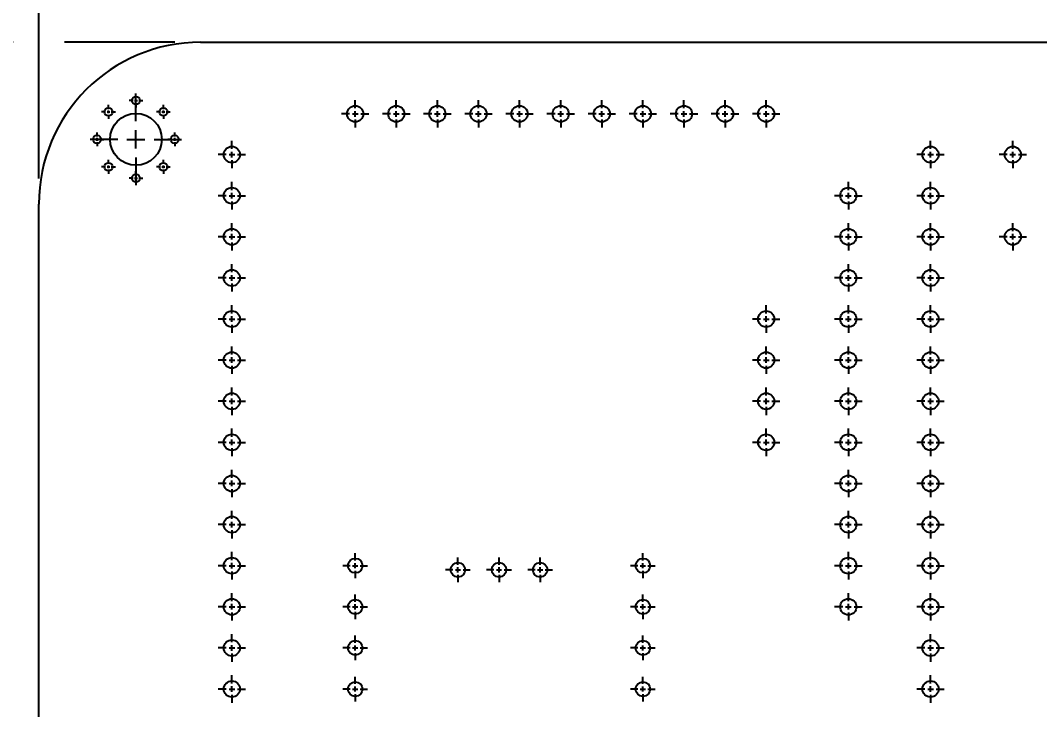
# Model space of a CAD drawing. Extents: x 0 to 11, y 0 to 8.5.
# Drawn here: x 2.052 to 4.532, y 4.898 to 6.575 of the extents above; entities that cross this region are included whole.
import ezdxf

# ---------------------------------------------------------------- set-up
doc = ezdxf.new("R2010")
doc.units = 0
doc.header["$LTSCALE"] = 0.5
doc.header["$MEASUREMENT"] = 0
doc.header["$PDMODE"] = 33
doc.header["$PDSIZE"] = 0.03937
doc.linetypes.add('CENTER', pattern=[0.72, 0.45, -0.09, 0.09, -0.09])
doc.layers.get('DEFPOINTS').update_dxf_attribs({"linetype": 'CONTINUOUS'})
for name, color, linetype in [('ANNOTATION_TEXT', 7, 'CONTINUOUS'), ('CENTERMARKS', 7, 'CONTINUOUS'), ('VISIBLE', 7, 'CONTINUOUS')]:
    doc.layers.add(name, color=color, linetype=linetype)
doc.styles.add('ONSHAPE-STANDARD-DIMENSION', font='')
doc.styles.get('ONSHAPE-STANDARD-DIMENSION').set_extended_font_data('Noto Sans')
doc.dimstyles.new('ONSHAPE-STANDARD$0', dxfattribs={"dimtxt": 0.12, "dimasz": 0.18, "dimexe": 0.08, "dimexo": 0.0625, "dimgap": 0.09, "dimtad": 0, "dimtih": 1, "dimtoh": 1, "dimlfac": 25.4, "dimzin": 11, "dimtxsty": 'ONSHAPE-STANDARD-DIMENSION', "dimcen": 0.09, "dimclrd": 7, "dimclre": 7, "dimclrt": 7, "dimadec": 1, "dimazin": 3, "dimtfac": 1, "dimtofl": 0, "dimtmove": 0, "dimatfit": 3, "dimtolj": 1, "dimtzin": 11})

# ---------------------------------------------------------------- blocks, each defined once
blk = doc.blocks.new('*D1')
at = {"layer": 'ANNOTATION_TEXT', "color": 7}
for p, q in [((2.0971, 6.1903), (2.0971, 7.2309)), ((8.79, 6.1903), (8.79, 7.2309)), ((2.2771, 7.1509), (5.2211, 7.1509)), ((8.61, 7.1509), (5.666, 7.1509))]:
    blk.add_line(p, q, dxfattribs=at)
for points in [[(2.2771, 7.1809), (2.2771, 7.1209), (2.0971, 7.1509)], [(8.61, 7.1209), (8.61, 7.1809), (8.79, 7.1509)]]:
    blk.add_solid(points, dxfattribs=at)
at = {"layer": 'DEFPOINTS', "color": 0}
for p in [(8.79, 7.1509), (2.0971, 6.1278), (8.79, 6.1278)]:
    blk.add_point(p, dxfattribs=at)
at = {"layer": 'ANNOTATION_TEXT', "color": 7, "insert": (5.4436, 7.1509), "char_height": 0.12, "attachment_point": 5, "style": 'ONSHAPE-STANDARD-DIMENSION'}
blk.add_mtext('\\A1;170', dxfattribs=at)
blk = doc.blocks.new('*D2')
at = {"layer": 'ANNOTATION_TEXT', "color": 7}
for p, q in [((2.0346, 6.5215), (1.3889, 6.5215)), ((2.4283, 6.5215), (2.1596, 6.5215)), ((1.4689, 6.3415), (1.4689, 4.9997)), ((1.4689, 3.355), (1.4689, 4.6968)), ((2.4283, 3.175), (1.3889, 3.175))]:
    blk.add_line(p, q, dxfattribs=at)
for points in [[(1.4989, 6.3415), (1.4389, 6.3415), (1.4689, 6.5215)], [(1.4389, 3.355), (1.4989, 3.355), (1.4689, 3.175)]]:
    blk.add_solid(points, dxfattribs=at)
at = {"layer": 'DEFPOINTS', "color": 0}
for p in [(2.4908, 6.5215), (1.4689, 3.175), (2.4908, 3.175)]:
    blk.add_point(p, dxfattribs=at)
at = {"layer": 'ANNOTATION_TEXT', "color": 7, "insert": (1.4689, 4.8483), "char_height": 0.12, "attachment_point": 5, "style": 'ONSHAPE-STANDARD-DIMENSION'}
blk.add_mtext('\\A1;85', dxfattribs=at)

msp = doc.modelspace()

# ---------------------------------------------------------------- linework, layer by layer
at = {"layer": 'CENTERMARKS', "linetype": 'CENTER'}
for p, q in [((2.32644, 6.37975), (2.31659, 6.37975)), ((2.33332, 6.38664), (2.33332, 6.39648)), ((2.33332, 6.32936), (2.33332, 6.39235)), ((2.34021, 6.37975), (2.35006, 6.37975)), ((2.86679, 6.36105), (2.86679, 6.38074)), ((2.96679, 6.36105), (2.96679, 6.38074)), ((3.06679, 6.36105), (3.06679, 6.38074)), ((3.16679, 6.36105), (3.16679, 6.38074)), ((3.26679, 6.36105), (3.26679, 6.38074)), ((3.36679, 6.36105), (3.36679, 6.38074)), ((3.46679, 6.36105), (3.46679, 6.38074)), ((3.56679, 6.36105), (3.56679, 6.38074)), ((3.66679, 6.36105), (3.66679, 6.38074)), ((3.76679, 6.36105), (3.76679, 6.38074)), ((3.86679, 6.36105), (3.86679, 6.38074)), ((2.25962, 6.35208), (2.24978, 6.35208)), ((2.26651, 6.35897), (2.26651, 6.36881)), ((2.2734, 6.35208), (2.28324, 6.35208)), ((2.33332, 6.37286), (2.33332, 6.36302)), ((2.39325, 6.35208), (2.38341, 6.35208)), ((2.40014, 6.35897), (2.40014, 6.36881)), ((2.40703, 6.35208), (2.41687, 6.35208)), ((2.26651, 6.34519), (2.26651, 6.33534)), ((2.40014, 6.34519), (2.40014, 6.33534)), ((2.85301, 6.34727), (2.83332, 6.34727)), ((2.86679, 6.33349), (2.86679, 6.31381)), ((2.88057, 6.34727), (2.90025, 6.34727)), ((2.95301, 6.34727), (2.93332, 6.34727)), ((2.96679, 6.33349), (2.96679, 6.31381)), ((2.98057, 6.34727), (3.00025, 6.34727)), ((3.05301, 6.34727), (3.03332, 6.34727)), ((3.06679, 6.33349), (3.06679, 6.31381)), ((3.08057, 6.34727), (3.10025, 6.34727)), ((3.15301, 6.34727), (3.13332, 6.34727)), ((3.16679, 6.33349), (3.16679, 6.31381)), ((3.18057, 6.34727), (3.20025, 6.34727)), ((3.25301, 6.34727), (3.23332, 6.34727)), ((3.26679, 6.33349), (3.26679, 6.31381)), ((3.28057, 6.34727), (3.30025, 6.34727)), ((3.35301, 6.34727), (3.33332, 6.34727)), ((3.36679, 6.33349), (3.36679, 6.31381)), ((3.38057, 6.34727), (3.40025, 6.34727)), ((3.45301, 6.34727), (3.43332, 6.34727)), ((3.46679, 6.33349), (3.46679, 6.31381)), ((3.48057, 6.34727), (3.50025, 6.34727)), ((3.55301, 6.34727), (3.53332, 6.34727)), ((3.56679, 6.33349), (3.56679, 6.31381)), ((3.58057, 6.34727), (3.60025, 6.34727)), ((3.65301, 6.34727), (3.63332, 6.34727)), ((3.66679, 6.33349), (3.66679, 6.31381)), ((3.68057, 6.34727), (3.70025, 6.34727)), ((3.75301, 6.34727), (3.73332, 6.34727)), ((3.76679, 6.33349), (3.76679, 6.31381)), ((3.78057, 6.34727), (3.80025, 6.34727)), ((3.85301, 6.34727), (3.83332, 6.34727)), ((3.86679, 6.33349), (3.86679, 6.31381)), ((3.88057, 6.34727), (3.90025, 6.34727)), ((2.23884, 6.29215), (2.23884, 6.30199)), ((2.42781, 6.29215), (2.42781, 6.30199)), ((2.23195, 6.28526), (2.2221, 6.28526)), ((2.28923, 6.28526), (2.22624, 6.28526)), ((2.23884, 6.27837), (2.23884, 6.26853)), ((2.24573, 6.28526), (2.25557, 6.28526)), ((2.37742, 6.28526), (2.44041, 6.28526)), ((2.42092, 6.28526), (2.41108, 6.28526)), ((2.42781, 6.27837), (2.42781, 6.26853)), ((2.4347, 6.28526), (2.44455, 6.28526)), ((2.56679, 6.26203), (2.56679, 6.28172)), ((4.26679, 6.26203), (4.26679, 6.28172)), ((4.46679, 6.26203), (4.46679, 6.28172)), ((2.26651, 6.22534), (2.26651, 6.23518)), ((2.33332, 6.24117), (2.33332, 6.17818)), ((2.40014, 6.22534), (2.40014, 6.23518)), ((2.55301, 6.24825), (2.53332, 6.24825)), ((2.56679, 6.23448), (2.56679, 6.21479)), ((2.58057, 6.24825), (2.60025, 6.24825)), ((4.25301, 6.24825), (4.23332, 6.24825)), ((4.26679, 6.23448), (4.26679, 6.21479)), ((4.28057, 6.24825), (4.30025, 6.24825)), ((4.45301, 6.24825), (4.43332, 6.24825)), ((4.46679, 6.23448), (4.46679, 6.21479)), ((4.48057, 6.24825), (4.50025, 6.24825)), ((2.25962, 6.21845), (2.24978, 6.21845)), ((2.26651, 6.21156), (2.26651, 6.20172)), ((2.2734, 6.21845), (2.28324, 6.21845)), ((2.33332, 6.19766), (2.33332, 6.20751)), ((2.39325, 6.21845), (2.38341, 6.21845)), ((2.40014, 6.21156), (2.40014, 6.20172)), ((2.40703, 6.21845), (2.41687, 6.21845)), ((2.32644, 6.19077), (2.31659, 6.19077)), ((2.33332, 6.18388), (2.33332, 6.17404)), ((2.34021, 6.19077), (2.35006, 6.19077)), ((2.56679, 6.16203), (2.56679, 6.18172)), ((4.06679, 6.16203), (4.06679, 6.18172)), ((4.26679, 6.16203), (4.26679, 6.18172)), ((2.55301, 6.14825), (2.53332, 6.14825)), ((2.56679, 6.13448), (2.56679, 6.11479)), ((2.58057, 6.14825), (2.60025, 6.14825)), ((4.05301, 6.14825), (4.03332, 6.14825)), ((4.06679, 6.13448), (4.06679, 6.11479)), ((4.08057, 6.14825), (4.10025, 6.14825)), ((4.25301, 6.14825), (4.23332, 6.14825)), ((4.26679, 6.13448), (4.26679, 6.11479)), ((4.28057, 6.14825), (4.30025, 6.14825)), ((2.56679, 6.06203), (2.56679, 6.08172)), ((4.06679, 6.06203), (4.06679, 6.08172)), ((4.26679, 6.06203), (4.26679, 6.08172)), ((4.46679, 6.06203), (4.46679, 6.08172)), ((2.55301, 6.04825), (2.53332, 6.04825)), ((2.56679, 6.03448), (2.56679, 6.01479)), ((2.58057, 6.04825), (2.60025, 6.04825)), ((4.05301, 6.04825), (4.03332, 6.04825)), ((4.06679, 6.03448), (4.06679, 6.01479)), ((4.08057, 6.04825), (4.10025, 6.04825)), ((4.25301, 6.04825), (4.23332, 6.04825)), ((4.26679, 6.03448), (4.26679, 6.01479)), ((4.28057, 6.04825), (4.30025, 6.04825)), ((4.45301, 6.04825), (4.43332, 6.04825)), ((4.46679, 6.03448), (4.46679, 6.01479)), ((4.48057, 6.04825), (4.50025, 6.04825)), ((2.56679, 5.96203), (2.56679, 5.98172)), ((4.06679, 5.96203), (4.06679, 5.98172)), ((4.26679, 5.96203), (4.26679, 5.98172)), ((2.55301, 5.94825), (2.53332, 5.94825)), ((2.56679, 5.93448), (2.56679, 5.91479)), ((2.58057, 5.94825), (2.60025, 5.94825)), ((4.05301, 5.94825), (4.03332, 5.94825)), ((4.06679, 5.93448), (4.06679, 5.91479)), ((4.08057, 5.94825), (4.10025, 5.94825)), ((4.25301, 5.94825), (4.23332, 5.94825)), ((4.26679, 5.93448), (4.26679, 5.91479)), ((4.28057, 5.94825), (4.30025, 5.94825)), ((2.56679, 5.86203), (2.56679, 5.88172)), ((3.86679, 5.86203), (3.86679, 5.88172)), ((4.06679, 5.86203), (4.06679, 5.88172)), ((4.26679, 5.86203), (4.26679, 5.88172)), ((2.55301, 5.84825), (2.53332, 5.84825)), ((2.56679, 5.83448), (2.56679, 5.81479)), ((2.58057, 5.84825), (2.60025, 5.84825)), ((3.85301, 5.84825), (3.83332, 5.84825)), ((3.86679, 5.83448), (3.86679, 5.81479)), ((3.88057, 5.84825), (3.90025, 5.84825)), ((4.05301, 5.84825), (4.03332, 5.84825)), ((4.06679, 5.83448), (4.06679, 5.81479)), ((4.08057, 5.84825), (4.10025, 5.84825)), ((4.25301, 5.84825), (4.23332, 5.84825)), ((4.26679, 5.83448), (4.26679, 5.81479)), ((4.28057, 5.84825), (4.30025, 5.84825)), ((2.56679, 5.76203), (2.56679, 5.78172)), ((3.86679, 5.76203), (3.86679, 5.78172)), ((4.06679, 5.76203), (4.06679, 5.78172)), ((4.26679, 5.76203), (4.26679, 5.78172)), ((2.55301, 5.74825), (2.53332, 5.74825)), ((2.56679, 5.73448), (2.56679, 5.71479)), ((2.58057, 5.74825), (2.60025, 5.74825)), ((3.85301, 5.74825), (3.83332, 5.74825)), ((3.86679, 5.73448), (3.86679, 5.71479)), ((3.88057, 5.74825), (3.90025, 5.74825)), ((4.05301, 5.74825), (4.03332, 5.74825)), ((4.06679, 5.73448), (4.06679, 5.71479)), ((4.08057, 5.74825), (4.10025, 5.74825)), ((4.25301, 5.74825), (4.23332, 5.74825)), ((4.26679, 5.73448), (4.26679, 5.71479)), ((4.28057, 5.74825), (4.30025, 5.74825)), ((2.56679, 5.66203), (2.56679, 5.68172)), ((3.86679, 5.66203), (3.86679, 5.68172)), ((4.06679, 5.66203), (4.06679, 5.68172)), ((4.26679, 5.66203), (4.26679, 5.68172)), ((2.55301, 5.64825), (2.53332, 5.64825)), ((2.56679, 5.63448), (2.56679, 5.61479)), ((2.58057, 5.64825), (2.60025, 5.64825)), ((3.85301, 5.64825), (3.83332, 5.64825)), ((3.86679, 5.63448), (3.86679, 5.61479)), ((3.88057, 5.64825), (3.90025, 5.64825)), ((4.05301, 5.64825), (4.03332, 5.64825)), ((4.06679, 5.63448), (4.06679, 5.61479)), ((4.08057, 5.64825), (4.10025, 5.64825)), ((4.25301, 5.64825), (4.23332, 5.64825)), ((4.26679, 5.63448), (4.26679, 5.61479)), ((4.28057, 5.64825), (4.30025, 5.64825)), ((2.56679, 5.56203), (2.56679, 5.58172)), ((3.86679, 5.56203), (3.86679, 5.58172)), ((4.06679, 5.56203), (4.06679, 5.58172)), ((4.26679, 5.56203), (4.26679, 5.58172)), ((2.55301, 5.54825), (2.53332, 5.54825)), ((2.56679, 5.53448), (2.56679, 5.51479)), ((2.58057, 5.54825), (2.60025, 5.54825)), ((3.85301, 5.54825), (3.83332, 5.54825)), ((3.86679, 5.53448), (3.86679, 5.51479)), ((3.88057, 5.54825), (3.90025, 5.54825)), ((4.05301, 5.54825), (4.03332, 5.54825)), ((4.06679, 5.53448), (4.06679, 5.51479)), ((4.08057, 5.54825), (4.10025, 5.54825)), ((4.25301, 5.54825), (4.23332, 5.54825)), ((4.26679, 5.53448), (4.26679, 5.51479)), ((4.28057, 5.54825), (4.30025, 5.54825)), ((2.56679, 5.46203), (2.56679, 5.48172)), ((4.06679, 5.46203), (4.06679, 5.48172)), ((4.26679, 5.46203), (4.26679, 5.48172)), ((2.55301, 5.44825), (2.53332, 5.44825)), ((2.56679, 5.43448), (2.56679, 5.41479)), ((2.58057, 5.44825), (2.60025, 5.44825)), ((4.05301, 5.44825), (4.03332, 5.44825)), ((4.06679, 5.43448), (4.06679, 5.41479)), ((4.08057, 5.44825), (4.10025, 5.44825)), ((4.25301, 5.44825), (4.23332, 5.44825)), ((4.26679, 5.43448), (4.26679, 5.41479)), ((4.28057, 5.44825), (4.30025, 5.44825)), ((2.56679, 5.36203), (2.56679, 5.38172)), ((4.06679, 5.36203), (4.06679, 5.38172)), ((4.26679, 5.36203), (4.26679, 5.38172)), ((2.55301, 5.34825), (2.53332, 5.34825)), ((2.56679, 5.33448), (2.56679, 5.31479)), ((2.58057, 5.34825), (2.60025, 5.34825)), ((4.05301, 5.34825), (4.03332, 5.34825)), ((4.06679, 5.33448), (4.06679, 5.31479)), ((4.08057, 5.34825), (4.10025, 5.34825)), ((4.25301, 5.34825), (4.23332, 5.34825)), ((4.26679, 5.33448), (4.26679, 5.31479)), ((4.28057, 5.34825), (4.30025, 5.34825)), ((2.56679, 5.26203), (2.56679, 5.28172)), ((2.86679, 5.26066), (2.86679, 5.27837)), ((3.11679, 5.25066), (3.11679, 5.26837)), ((3.21679, 5.25066), (3.21679, 5.26837)), ((3.31679, 5.25066), (3.31679, 5.26837)), ((3.56679, 5.26066), (3.56679, 5.27837)), ((4.06679, 5.26203), (4.06679, 5.28172)), ((4.26679, 5.26203), (4.26679, 5.28172)), ((2.55301, 5.24825), (2.53332, 5.24825)), ((2.56679, 5.23448), (2.56679, 5.21479)), ((2.58057, 5.24825), (2.60025, 5.24825)), ((2.85439, 5.24825), (2.83667, 5.24825)), ((2.86679, 5.23585), (2.86679, 5.21814)), ((2.87919, 5.24825), (2.89691, 5.24825)), ((3.10439, 5.23825), (3.08667, 5.23825)), ((3.12919, 5.23825), (3.14691, 5.23825)), ((3.20439, 5.23825), (3.18667, 5.23825)), ((3.22919, 5.23825), (3.24691, 5.23825)), ((3.30439, 5.23825), (3.28667, 5.23825)), ((3.32919, 5.23825), (3.34691, 5.23825)), ((3.55439, 5.24825), (3.53667, 5.24825)), ((3.56679, 5.23585), (3.56679, 5.21814)), ((3.57919, 5.24825), (3.59691, 5.24825)), ((4.05301, 5.24825), (4.03332, 5.24825)), ((4.06679, 5.23448), (4.06679, 5.21479)), ((4.08057, 5.24825), (4.10025, 5.24825)), ((4.25301, 5.24825), (4.23332, 5.24825)), ((4.26679, 5.23448), (4.26679, 5.21479)), ((4.28057, 5.24825), (4.30025, 5.24825)), ((3.11679, 5.22585), (3.11679, 5.20814)), ((3.21679, 5.22585), (3.21679, 5.20814)), ((3.31679, 5.22585), (3.31679, 5.20814)), ((2.56679, 5.16203), (2.56679, 5.18172)), ((2.86679, 5.16066), (2.86679, 5.17837)), ((3.56679, 5.16066), (3.56679, 5.17837)), ((4.06679, 5.16203), (4.06679, 5.18172)), ((4.26679, 5.16203), (4.26679, 5.18172)), ((2.55301, 5.14825), (2.53332, 5.14825)), ((2.56679, 5.13448), (2.56679, 5.11479)), ((2.58057, 5.14825), (2.60025, 5.14825)), ((2.85439, 5.14825), (2.83667, 5.14825)), ((2.86679, 5.13585), (2.86679, 5.11814)), ((2.87919, 5.14825), (2.89691, 5.14825)), ((3.55439, 5.14825), (3.53667, 5.14825)), ((3.56679, 5.13585), (3.56679, 5.11814)), ((3.57919, 5.14825), (3.59691, 5.14825)), ((4.05301, 5.14825), (4.03332, 5.14825)), ((4.06679, 5.13448), (4.06679, 5.11479)), ((4.08057, 5.14825), (4.10025, 5.14825)), ((4.25301, 5.14825), (4.23332, 5.14825)), ((4.26679, 5.13448), (4.26679, 5.11479)), ((4.28057, 5.14825), (4.30025, 5.14825)), ((2.56679, 5.06203), (2.56679, 5.08172)), ((2.86679, 5.06066), (2.86679, 5.07837)), ((3.56679, 5.06066), (3.56679, 5.07837)), ((4.26679, 5.06203), (4.26679, 5.08172)), ((2.55301, 5.04825), (2.53332, 5.04825)), ((2.56679, 5.03448), (2.56679, 5.01479)), ((2.58057, 5.04825), (2.60025, 5.04825)), ((2.85439, 5.04825), (2.83667, 5.04825)), ((2.86679, 5.03585), (2.86679, 5.01814)), ((2.87919, 5.04825), (2.89691, 5.04825)), ((3.55439, 5.04825), (3.53667, 5.04825)), ((3.56679, 5.03585), (3.56679, 5.01814)), ((3.57919, 5.04825), (3.59691, 5.04825)), ((4.25301, 5.04825), (4.23332, 5.04825)), ((4.26679, 5.03448), (4.26679, 5.01479)), ((4.28057, 5.04825), (4.30025, 5.04825)), ((2.56679, 4.96203), (2.56679, 4.98172)), ((2.86679, 4.96066), (2.86679, 4.97837)), ((3.56679, 4.96066), (3.56679, 4.97837)), ((4.26679, 4.96203), (4.26679, 4.98172)), ((2.55301, 4.94825), (2.53332, 4.94825)), ((2.58057, 4.94825), (2.60025, 4.94825)), ((2.85439, 4.94825), (2.83667, 4.94825)), ((2.86679, 4.93585), (2.86679, 4.91814)), ((2.87919, 4.94825), (2.89691, 4.94825)), ((3.55439, 4.94825), (3.53667, 4.94825)), ((3.56679, 4.93585), (3.56679, 4.91814)), ((3.57919, 4.94825), (3.59691, 4.94825)), ((4.25301, 4.94825), (4.23332, 4.94825)), ((4.28057, 4.94825), (4.30025, 4.94825)), ((2.56679, 4.93448), (2.56679, 4.91479)), ((4.26679, 4.93448), (4.26679, 4.91479))]:
    msp.add_line(p, q, dxfattribs=at)
at = {"layer": 'CENTERMARKS', "linetype": 'CONTINUOUS'}
for p, q in [((2.32988, 6.37975), (2.33677, 6.37975)), ((2.33332, 6.37631), (2.33332, 6.3832)), ((2.26307, 6.35208), (2.26996, 6.35208)), ((2.26651, 6.34863), (2.26651, 6.35552)), ((2.39669, 6.35208), (2.40358, 6.35208)), ((2.40014, 6.34863), (2.40014, 6.35552)), ((2.86679, 6.34038), (2.86679, 6.35416)), ((2.96679, 6.34038), (2.96679, 6.35416)), ((3.06679, 6.34038), (3.06679, 6.35416)), ((3.16679, 6.34038), (3.16679, 6.35416)), ((3.26679, 6.34038), (3.26679, 6.35416)), ((3.36679, 6.34038), (3.36679, 6.35416)), ((3.46679, 6.34038), (3.46679, 6.35416)), ((3.56679, 6.34038), (3.56679, 6.35416)), ((3.66679, 6.34038), (3.66679, 6.35416)), ((3.76679, 6.34038), (3.76679, 6.35416)), ((3.86679, 6.34038), (3.86679, 6.35416)), ((2.8599, 6.34727), (2.87368, 6.34727)), ((2.9599, 6.34727), (2.97368, 6.34727)), ((3.0599, 6.34727), (3.07368, 6.34727)), ((3.1599, 6.34727), (3.17368, 6.34727)), ((3.2599, 6.34727), (3.27368, 6.34727)), ((3.3599, 6.34727), (3.37368, 6.34727)), ((3.4599, 6.34727), (3.47368, 6.34727)), ((3.5599, 6.34727), (3.57368, 6.34727)), ((3.6599, 6.34727), (3.67368, 6.34727)), ((3.7599, 6.34727), (3.77368, 6.34727)), ((3.8599, 6.34727), (3.87368, 6.34727)), ((2.33332, 6.26322), (2.33332, 6.30731)), ((2.23539, 6.28526), (2.24228, 6.28526)), ((2.23884, 6.28182), (2.23884, 6.28871)), ((2.31128, 6.28526), (2.35537, 6.28526)), ((2.42437, 6.28526), (2.43126, 6.28526)), ((2.42781, 6.28182), (2.42781, 6.28871)), ((2.56679, 6.24136), (2.56679, 6.25514)), ((4.26679, 6.24136), (4.26679, 6.25514)), ((4.46679, 6.24136), (4.46679, 6.25514)), ((2.5599, 6.24825), (2.57368, 6.24825)), ((4.2599, 6.24825), (4.27368, 6.24825)), ((4.4599, 6.24825), (4.47368, 6.24825)), ((2.26307, 6.21845), (2.26996, 6.21845)), ((2.26651, 6.215), (2.26651, 6.22189)), ((2.39669, 6.21845), (2.40358, 6.21845)), ((2.40014, 6.215), (2.40014, 6.22189)), ((2.32988, 6.19077), (2.33677, 6.19077)), ((2.33332, 6.18733), (2.33332, 6.19422)), ((2.56679, 6.14136), (2.56679, 6.15514)), ((4.06679, 6.14136), (4.06679, 6.15514)), ((4.26679, 6.14136), (4.26679, 6.15514)), ((2.5599, 6.14825), (2.57368, 6.14825)), ((4.0599, 6.14825), (4.07368, 6.14825)), ((4.2599, 6.14825), (4.27368, 6.14825)), ((2.56679, 6.04136), (2.56679, 6.05514)), ((4.06679, 6.04136), (4.06679, 6.05514)), ((4.26679, 6.04136), (4.26679, 6.05514)), ((4.46679, 6.04136), (4.46679, 6.05514)), ((2.5599, 6.04825), (2.57368, 6.04825)), ((4.0599, 6.04825), (4.07368, 6.04825)), ((4.2599, 6.04825), (4.27368, 6.04825)), ((4.4599, 6.04825), (4.47368, 6.04825)), ((2.56679, 5.94136), (2.56679, 5.95514)), ((4.06679, 5.94136), (4.06679, 5.95514)), ((4.26679, 5.94136), (4.26679, 5.95514)), ((2.5599, 5.94825), (2.57368, 5.94825)), ((4.0599, 5.94825), (4.07368, 5.94825)), ((4.2599, 5.94825), (4.27368, 5.94825)), ((2.56679, 5.84136), (2.56679, 5.85514)), ((3.86679, 5.84136), (3.86679, 5.85514)), ((4.06679, 5.84136), (4.06679, 5.85514)), ((4.26679, 5.84136), (4.26679, 5.85514)), ((2.5599, 5.84825), (2.57368, 5.84825)), ((3.8599, 5.84825), (3.87368, 5.84825)), ((4.0599, 5.84825), (4.07368, 5.84825)), ((4.2599, 5.84825), (4.27368, 5.84825)), ((2.56679, 5.74136), (2.56679, 5.75514)), ((3.86679, 5.74136), (3.86679, 5.75514)), ((4.06679, 5.74136), (4.06679, 5.75514)), ((4.26679, 5.74136), (4.26679, 5.75514)), ((2.5599, 5.74825), (2.57368, 5.74825)), ((3.8599, 5.74825), (3.87368, 5.74825)), ((4.0599, 5.74825), (4.07368, 5.74825)), ((4.2599, 5.74825), (4.27368, 5.74825)), ((2.56679, 5.64136), (2.56679, 5.65514)), ((3.86679, 5.64136), (3.86679, 5.65514)), ((4.06679, 5.64136), (4.06679, 5.65514)), ((4.26679, 5.64136), (4.26679, 5.65514)), ((2.5599, 5.64825), (2.57368, 5.64825)), ((3.8599, 5.64825), (3.87368, 5.64825)), ((4.0599, 5.64825), (4.07368, 5.64825)), ((4.2599, 5.64825), (4.27368, 5.64825)), ((2.56679, 5.54136), (2.56679, 5.55514)), ((3.86679, 5.54136), (3.86679, 5.55514)), ((4.06679, 5.54136), (4.06679, 5.55514)), ((4.26679, 5.54136), (4.26679, 5.55514)), ((2.5599, 5.54825), (2.57368, 5.54825)), ((3.8599, 5.54825), (3.87368, 5.54825)), ((4.0599, 5.54825), (4.07368, 5.54825)), ((4.2599, 5.54825), (4.27368, 5.54825)), ((2.5599, 5.44825), (2.57368, 5.44825)), ((2.56679, 5.44136), (2.56679, 5.45514)), ((4.0599, 5.44825), (4.07368, 5.44825)), ((4.06679, 5.44136), (4.06679, 5.45514)), ((4.2599, 5.44825), (4.27368, 5.44825)), ((4.26679, 5.44136), (4.26679, 5.45514)), ((2.5599, 5.34825), (2.57368, 5.34825)), ((2.56679, 5.34136), (2.56679, 5.35514)), ((4.0599, 5.34825), (4.07368, 5.34825)), ((4.06679, 5.34136), (4.06679, 5.35514)), ((4.2599, 5.34825), (4.27368, 5.34825)), ((4.26679, 5.34136), (4.26679, 5.35514)), ((2.5599, 5.24825), (2.57368, 5.24825)), ((2.56679, 5.24136), (2.56679, 5.25514)), ((2.86059, 5.24825), (2.87299, 5.24825)), ((2.86679, 5.24205), (2.86679, 5.25446)), ((3.11059, 5.23825), (3.12299, 5.23825)), ((3.11679, 5.23205), (3.11679, 5.24446)), ((3.21059, 5.23825), (3.22299, 5.23825)), ((3.21679, 5.23205), (3.21679, 5.24446)), ((3.31059, 5.23825), (3.32299, 5.23825)), ((3.31679, 5.23205), (3.31679, 5.24446)), ((3.56059, 5.24825), (3.57299, 5.24825)), ((3.56679, 5.24205), (3.56679, 5.25446)), ((4.0599, 5.24825), (4.07368, 5.24825)), ((4.06679, 5.24136), (4.06679, 5.25514)), ((4.2599, 5.24825), (4.27368, 5.24825)), ((4.26679, 5.24136), (4.26679, 5.25514)), ((2.5599, 5.14825), (2.57368, 5.14825)), ((2.56679, 5.14136), (2.56679, 5.15514)), ((2.86059, 5.14825), (2.87299, 5.14825)), ((2.86679, 5.14205), (2.86679, 5.15446)), ((3.56059, 5.14825), (3.57299, 5.14825)), ((3.56679, 5.14205), (3.56679, 5.15446)), ((4.0599, 5.14825), (4.07368, 5.14825)), ((4.06679, 5.14136), (4.06679, 5.15514)), ((4.2599, 5.14825), (4.27368, 5.14825)), ((4.26679, 5.14136), (4.26679, 5.15514)), ((2.5599, 5.04825), (2.57368, 5.04825)), ((2.56679, 5.04136), (2.56679, 5.05514)), ((2.86059, 5.04825), (2.87299, 5.04825)), ((2.86679, 5.04205), (2.86679, 5.05446)), ((3.56059, 5.04825), (3.57299, 5.04825)), ((3.56679, 5.04205), (3.56679, 5.05446)), ((4.2599, 5.04825), (4.27368, 5.04825)), ((4.26679, 5.04136), (4.26679, 5.05514)), ((2.5599, 4.94825), (2.57368, 4.94825)), ((2.56679, 4.94136), (2.56679, 4.95514)), ((2.86059, 4.94825), (2.87299, 4.94825)), ((2.86679, 4.94205), (2.86679, 4.95446)), ((3.56059, 4.94825), (3.57299, 4.94825)), ((3.56679, 4.94205), (3.56679, 4.95446)), ((4.2599, 4.94825), (4.27368, 4.94825)), ((4.26679, 4.94136), (4.26679, 4.95514))]:
    msp.add_line(p, q, dxfattribs=at)
at = {"layer": 'VISIBLE'}
for p, q in [((2.49081, 6.52148), (8.39632, 6.52148)), ((2.0971, 3.56873), (2.0971, 6.12778))]:
    msp.add_line(p, q, dxfattribs=at)
for centre, radius in [((2.33332, 6.37975), 0.00984), ((2.26651, 6.35208), 0.00984), ((2.40014, 6.35208), 0.00984), ((2.86679, 6.34727), 0.01969), ((2.96679, 6.34727), 0.01969), ((3.06679, 6.34727), 0.01969), ((3.16679, 6.34727), 0.01969), ((3.26679, 6.34727), 0.01969), ((3.36679, 6.34727), 0.01969), ((3.46679, 6.34727), 0.01969), ((3.56679, 6.34727), 0.01969), ((3.66679, 6.34727), 0.01969), ((3.76679, 6.34727), 0.01969), ((3.86679, 6.34727), 0.01969), ((2.33332, 6.28526), 0.06299), ((2.23884, 6.28526), 0.00984), ((2.42781, 6.28526), 0.00984), ((2.56679, 6.24825), 0.01969), ((4.26679, 6.24825), 0.01969), ((4.46679, 6.24825), 0.01969), ((2.26651, 6.21845), 0.00984), ((2.40014, 6.21845), 0.00984), ((2.33332, 6.19077), 0.00984), ((2.56679, 6.14825), 0.01969), ((4.06679, 6.14825), 0.01969), ((4.26679, 6.14825), 0.01969), ((2.56679, 6.04825), 0.01969), ((4.06679, 6.04825), 0.01969), ((4.26679, 6.04825), 0.01969), ((4.46679, 6.04825), 0.01969), ((2.56679, 5.94825), 0.01969), ((4.06679, 5.94825), 0.01969), ((4.26679, 5.94825), 0.01969), ((2.56679, 5.84825), 0.01969), ((3.86679, 5.84825), 0.01969), ((4.06679, 5.84825), 0.01969), ((4.26679, 5.84825), 0.01969), ((2.56679, 5.74825), 0.01969), ((3.86679, 5.74825), 0.01969), ((4.06679, 5.74825), 0.01969), ((4.26679, 5.74825), 0.01969), ((2.56679, 5.64825), 0.01969), ((3.86679, 5.64825), 0.01969), ((4.06679, 5.64825), 0.01969), ((4.26679, 5.64825), 0.01969), ((2.56679, 5.54825), 0.01969), ((3.86679, 5.54825), 0.01969), ((4.06679, 5.54825), 0.01969), ((4.26679, 5.54825), 0.01969), ((2.56679, 5.44825), 0.01969), ((4.06679, 5.44825), 0.01969), ((4.26679, 5.44825), 0.01969), ((2.56679, 5.34825), 0.01969), ((4.06679, 5.34825), 0.01969), ((4.26679, 5.34825), 0.01969), ((2.56679, 5.24825), 0.01969), ((2.86679, 5.24825), 0.01772), ((3.56679, 5.24825), 0.01772), ((4.06679, 5.24825), 0.01969), ((4.26679, 5.24825), 0.01969), ((3.11679, 5.23825), 0.01772), ((3.21679, 5.23825), 0.01772), ((3.31679, 5.23825), 0.01772), ((2.56679, 5.14825), 0.01969), ((2.86679, 5.14825), 0.01772), ((3.56679, 5.14825), 0.01772), ((4.06679, 5.14825), 0.01969), ((4.26679, 5.14825), 0.01969), ((2.56679, 5.04825), 0.01969), ((2.86679, 5.04825), 0.01772), ((3.56679, 5.04825), 0.01772), ((4.26679, 5.04825), 0.01969), ((2.56679, 4.94825), 0.01969), ((2.86679, 4.94825), 0.01772), ((3.56679, 4.94825), 0.01772), ((4.26679, 4.94825), 0.01969)]:
    msp.add_circle(centre, radius, dxfattribs=at)
msp.add_arc((2.49081, 6.12778), 0.3937, 90, 180, dxfattribs=at)

# ---------------------------------------------------------------- dimensions: what is measured, and where the dimension line sits
at = {"layer": 'ANNOTATION_TEXT'}
dim = msp.add_linear_dim(base=(8.79002, 7.15093), p1=(2.0971, 6.12778, 0.00787), p2=(8.79002, 6.12778, 0.00787), dimstyle='ONSHAPE-STANDARD$0', override={"dimlfac": 25.4, "dimpost": ''}, dxfattribs=at)
dim.commit()
dim.dimension.update_dxf_attribs({"geometry": '*D1', "text_midpoint": (5.44356, 7.15093), "dimtype": 160})
dim = msp.add_linear_dim(base=(1.46886, 3.17503), p1=(2.49081, 6.52148, 0.00787), p2=(2.49081, 3.17503, 0.00787), angle=90, dimstyle='ONSHAPE-STANDARD$0', override={"dimlfac": 25.4, "dimpost": ''}, dxfattribs=at)
dim.commit()
dim.dimension.update_dxf_attribs({"geometry": '*D2', "text_midpoint": (1.46886, 4.84825), "dimtype": 160})

doc.saveas('drawing.dxf')
